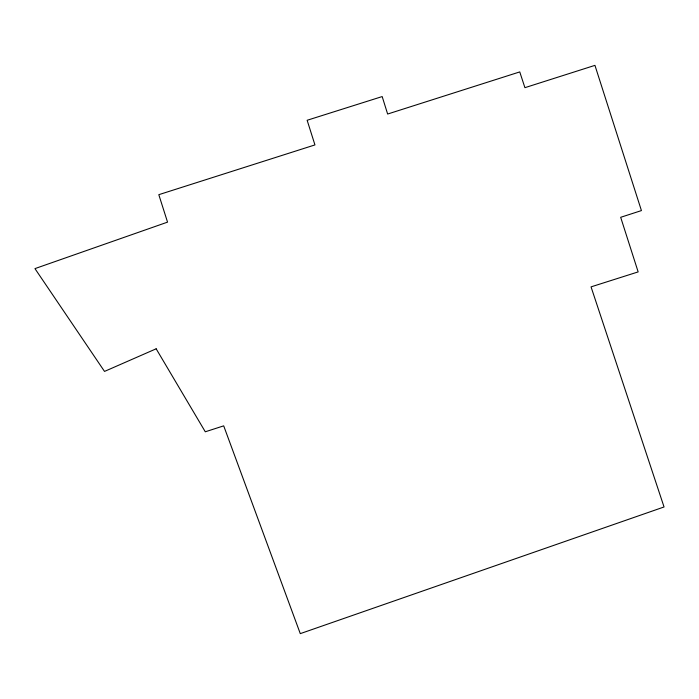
<?xml version="1.0" encoding="UTF-8"?>
<svg xmlns="http://www.w3.org/2000/svg" width="699" height="699" viewBox="0 0 699 699"><rect width="100%" height="100%" fill="white"/><g stroke="black" fill="none" stroke-linecap="round" stroke-linejoin="round"><path stroke-width="1.05" d="M156.157 348.801L104.518 371.414L34.95 268.617L167.542 222.133L158.804 194.68L314.943 144.92L307.141 120.272L382.178 96.567L387.639 114.033L519.759 71.918L524.914 87.672L594.945 65.365L641.429 210.591L620.677 217.302L638.152 271.902L591.048 286.87L664.05 506.967L300.282 633.635L223.697 425.857L205.288 431.79L156.157 348.801"/></g></svg>
